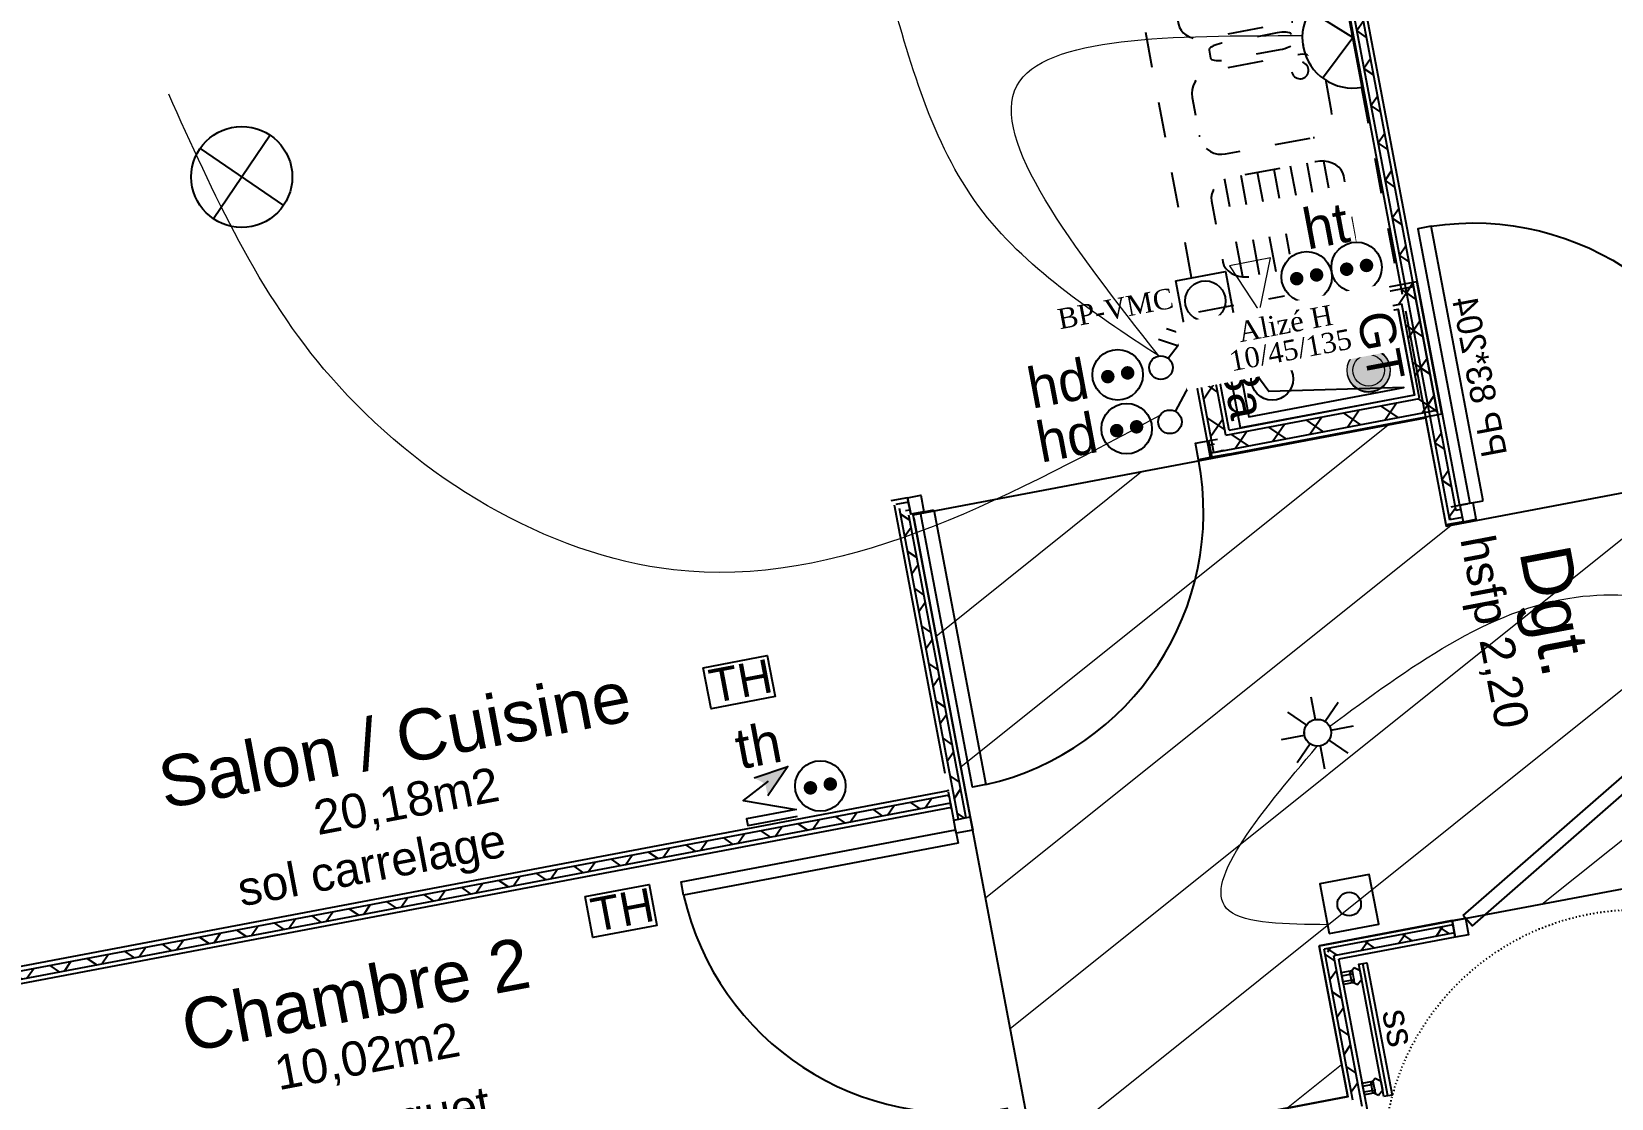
# Model space of a CAD drawing. Header units: centimetres. Extents: x 187368 to 251255, y -383447 to -322514.
# Drawn here: x 192943 to 197636, y -340105 to -336937 of the extents above; entities that cross this region are included whole.
import ezdxf

# ---------------------------------------------------------------- set-up
doc = ezdxf.new("R2010")
doc.units = ezdxf.units.CM
doc.linetypes.add('Style de ligne -1', pattern=[0.41664, 0.20828, -0.20836])
doc.linetypes.add('Style de ligne -5', pattern=[0.20828, 0.069425, -0.138855])
doc.layers.get('0').update_dxf_attribs({"color": 252})
for name, color, linetype in [('3-BAT C-Niveau 2', 252, 'Continuous'), ('prlm-EAU-CHU', 42, 'Continuous'), ('prlm-EAU-EUEV', 25, 'Continuous'), ('prlm-GT', 242, 'Continuous'), ('prlm-VMC', 93, 'Continuous')]:
    doc.layers.add(name, color=color, linetype=linetype)
doc.layers.add('prlm-ELEC-CFA', color=1, linetype='Continuous', lineweight=25)
doc.layers.add('prlm-ELEC-CFO', color=1, linetype='Continuous', lineweight=25)
doc.styles.add('Arial', font='arial.ttf', dxfattribs={"height": 100})
doc.styles.add('Futura Book', font='')
doc.styles.add('Geneva', font='arial.ttf')
doc.styles.add('Helvetica', font='arial.ttf')
doc.styles.add('Lucida Grande', font='')
doc.styles.add('prlm-elec-cfa', font='comic.ttf', dxfattribs={"height": 12})
doc.styles.add('prlm-elec-cfo', font='comic.ttf', dxfattribs={"height": 12})
doc.styles.add('prlm-vmc', font='pala.ttf', dxfattribs={"height": 14})
doc.styles.get('Futura Book').set_extended_font_data('Futura Book')
doc.styles.get('Lucida Grande').set_extended_font_data('Lucida Grande')

# ---------------------------------------------------------------- blocks, each defined once
blk = doc.blocks.new('FENETRE TYPE 1')
at = {"linetype": 'Style de ligne -1', "ltscale": 50.8}
for p, q in [((48.17, 60.17), (4, 16)), ((84.68, 59.99), (128.67, 16))]:
    blk.add_line(p, q, dxfattribs=at)
at = {"linetype": 'Continuous'}
blk.add_line((0, 16), (0, 14), dxfattribs=at)
at = {"linetype": 'Continuous', "lineweight": 25, "flags": 128}
for points in [[(-2, 18), (0, 18), (0, 14)], [(192, 18), (190, 18), (190, 14)], [(0, 8), (0, -18), (-2, -18)], [(190, 7.7), (190, -18), (192, -18)]]:
    blk.add_lwpolyline(points, dxfattribs=at)
at = {"linetype": 'Continuous', "flags": 128}
for points in [[(4, 16), (10, 16), (10, 10), (4, 10)], [(10, 16), (60.46, 16), (60.46, 14.5), (10, 14.5)], [(60.46, 16), (66.46, 16), (66.46, 10), (60.46, 10)], [(66.46, 16), (72.46, 16), (72.46, 10), (66.46, 10)], [(72.46, 16), (123.05, 16), (123.05, 14.5), (72.46, 14.5)], [(122.67, 16), (128.67, 16), (128.67, 10), (122.67, 10)], [(-2, 14), (6, 14), (6, 8), (-2, 8)], [(10, 11.5), (60.46, 11.5), (60.46, 10), (10, 10)], [(72.46, 11.5), (123.05, 11.5), (123.05, 10), (72.46, 10)], [(126.67, 14), (132.67, 14), (132.67, 7.7), (126.67, 7.7)], [(132.67, 14), (184, 14), (184, 12.5), (132.67, 12.5)], [(184, 14), (192.25, 14), (192.25, 7.7), (184, 7.7)], [(184, 13.7), (190, 13.7), (190, 7.7), (184, 7.7)], [(132.67, 9.2), (184, 9.2), (184, 7.7), (132.67, 7.7)]]:
    blk.add_lwpolyline(points, close=True, dxfattribs=at)
blk.add_lwpolyline([(0, 10), (0, -19), (190, -19), (190, 10)], dxfattribs=at)
at = {"linetype": 'Style de ligne -1', "ltscale": 50.8}
for centre, radius, start, end in [((4, 16), 62.46, 360, 45), ((128.67, 16), 62.21, 136.6392, 180)]:
    blk.add_arc(centre, radius, start, end, dxfattribs=at)
at = {"insert": (50.38, 2.81), "char_height": 10.161, "attachment_point": 1, "line_spacing_factor": 0.978845, "style": 'Lucida Grande'}
blk.add_mtext('F+VR ', dxfattribs=at)
blk = doc.blocks.new('PORTE 83_204')
at = {"linetype": 'Continuous', "flags": 128}
for points in [[(38.5, 2.5), (38.5, 85.5), (42.5, 85.5), (42.5, 2.5)], [(-45.5, 2.5), (-41.5, 2.5), (-41.5, -2.5), (-45.5, -2.5)], [(41.5, 2.5), (45.5, 2.5), (45.5, -2.5), (41.5, -2.5)]]:
    blk.add_lwpolyline(points, close=True, dxfattribs=at)
at = {"linetype": 'Continuous'}
blk.add_arc((41.5, 2.5), 83.05, 92.0697, 180, dxfattribs=at)
at = {"insert": (28.91, 14.76), "char_height": 7.552, "attachment_point": 1, "rotation": 90, "line_spacing_factor": 0.962448, "style": 'Futura Book'}
blk.add_mtext('PP 83*204', dxfattribs=at)
blk = doc.blocks.new('Sol carrelage')
at = {"insert": (0, -0.78), "char_height": 10.0872, "attachment_point": 2, "line_spacing_factor": 0.834288, "style": 'Helvetica'}
blk.add_mtext('sol carrelage', dxfattribs=at)
blk = doc.blocks.new('Sol parquet')
at = {"insert": (0, -0.78), "char_height": 10.0872, "attachment_point": 2, "line_spacing_factor": 0.834288, "style": 'Helvetica'}
blk.add_mtext('sol parquet', dxfattribs=at)
blk = doc.blocks.new('hsfp 2.20')
at = {"insert": (0, -0.78), "char_height": 10.087, "attachment_point": 2, "line_spacing_factor": 0.834288, "style": 'Helvetica'}
blk.add_mtext('hsfp 2,20', dxfattribs=at)
blk = doc.blocks.new('Groupe-34-1')
at = {"linetype": 'Continuous'}
for p, q in [((13004.03, -45555.39), (12996.58, -45516.09)), ((12990.33, -45519.75), (12993.78, -45519.1)), ((12990.66, -45521.47), (12994.24, -45520.79)), ((12996.59, -45552.51), (12999.69, -45551.93)), ((12996.92, -45554.23), (13000.43, -45553.57))]:
    blk.add_line(p, q, dxfattribs=at)
at = {"linetype": 'Continuous', "flags": 128}
for points in [[(12994.01, -45517.35), (12992.74, -45518.91), (12993.24, -45521.41), (12995, -45522.34), (12996.27, -45520.77), (12995.77, -45518.28)], [(13002.84, -45555.62), (12995.4, -45516.31), (12997.81, -45515.86), (13005.25, -45555.16)], [(12990.82, -45522.33), (12990.14, -45518.74), (12993.38, -45518.13), (12994.05, -45521.72)], [(13001.23, -45555.18), (13002.49, -45553.62), (13002, -45551.13), (13000.23, -45550.2), (12998.97, -45551.76), (12999.47, -45554.26)], [(12997.08, -45555.09), (12996.41, -45551.58), (12999.6, -45550.98), (13000.27, -45554.49)]]:
    blk.add_lwpolyline(points, close=True, dxfattribs=at)
at = {"insert": (13011.17, -45534.4), "char_height": 7.993, "width": 24.9991, "attachment_point": 2, "rotation": 280.6809, "line_spacing_factor": 1.060906, "style": 'Geneva'}
blk.add_mtext('ss', dxfattribs=at)
blk = doc.blocks.new('xi.chu')
at = {"layer": 'prlm-EAU-EUEV', "linetype": 'ByBlock', "lineweight": 5}
blk.add_hatch(color=0, dxfattribs=at).paths.add_polyline_path([(6.5, 0, 1), (-6.5, 0, 1)])
at = {"layer": 'prlm-EAU-EUEV', "color": 0, "linetype": 'ByBlock', "lineweight": 5}
blk.add_circle((0, 0), 6.5, dxfattribs=at)
blk = doc.blocks.new('xi.cceu1')
at = {"layer": 'prlm-EAU-CHU', "color": 0, "lineweight": 13}
for p, q in [((-4.87, -7.27), (-4.87, -4.09)), ((4.87, -4.09), (4.87, -7.27)), ((-6.85, -8.92), (-6.85, -12.09)), ((-4.34, -6.83), (-6.84, -8.91)), ((6.84, -8.91), (4.34, -6.83)), ((6.85, -12.09), (6.85, -8.92)), ((-7.25, -13.12), (-6.97, -13.03)), ((-7.25, -13.12), (-7.11, -14.67)), ((-6.85, -12.09), (-6.97, -12.22)), ((-6.97, -12.22), (-6.97, -13.03)), ((6.97, -12.22), (6.85, -12.09)), ((6.94, -13.03), (7.25, -13.12)), ((6.97, -13.03), (6.97, -12.22)), ((7.11, -14.67), (7.25, -13.12))]:
    blk.add_line(p, q, dxfattribs=at)
for radius in [6.36, 4.67]:
    blk.add_circle((0, 0), radius, dxfattribs=at)
for centre, radius, start, end in [((0, -87.18), 78.56, 84.9975, 95.0025), ((-0.73, -11.68), 6.05, 106.1332, 126.5542), ((0.73, -11.68), 6.05, 53.4458, 73.8668), ((0.01, -119.65), 106.84, 86.281, 93.7477)]:
    blk.add_arc(centre, radius, start, end, dxfattribs=at)
blk.add_ellipse((0, -14.67), major_axis=(7.1, 0), ratio=0.043635, dxfattribs=at)
blk = doc.blocks.new('xi.be')
at = {"layer": 'prlm-VMC', "color": 0, "linetype": 'ByBlock', "lineweight": 5, "flags": 128}
blk.add_lwpolyline([(-6.17, -15), (6.17, -15), (0, 0)], close=True, dxfattribs=at)
at = {"layer": 'prlm-VMC', "color": 0, "linetype": 'ByBlock', "lineweight": 5}
blk.add_solid([(0, -1), (5.17, -14), (-5.17, -14), (0, -1)], dxfattribs=at)
blk = doc.blocks.new('xi.bp-vmc-cui')
at = {"layer": 'prlm-VMC', "color": 0, "linetype": 'ByBlock', "lineweight": -2, "flags": 128}
blk.add_lwpolyline([(-7.5, 7.5), (7.5, 7.5), (7.5, -7.5), (-7.5, -7.5)], close=True, dxfattribs=at)
at = {"layer": 'prlm-VMC', "color": 0, "linetype": 'ByBlock', "lineweight": -2}
blk.add_circle((0, 0), 6, dxfattribs=at)
blk = doc.blocks.new('xi.TH')
at = {"color": 0, "lineweight": 5}
blk.add_wipeout([(-7.5, -7.5), (7.5, -7.5), (7.5, 7.5), (-7.5, 7.5)], dxfattribs=at).dxf.layer = 'prlm-ELEC-CFA'
at = {"layer": 'prlm-ELEC-CFA', "lineweight": 5}
blk.add_hatch(color=0, dxfattribs=at).paths.add_polyline_path([(-3, 6), (-0.1, 3.7), (0, 0), (7.5, 7.5)])
at = {"layer": 'prlm-ELEC-CFA', "color": 0}
for points in [[(-3, 6), (7.5, 7.5), (0, 0)], [(0.95, 4.23), (-7.5, 0), (7.5, -5.5), (-7.5, -5.5), (-7.5, -7.5), (7.5, -7.5)]]:
    blk.add_lwpolyline(points, dxfattribs=at)
blk = doc.blocks.new('xi.PC')
at = {"color": 0, "lineweight": 5}
blk.add_wipeout([(-7.5, -7.5), (7.5, -7.5), (7.5, 7.5), (-7.5, 7.5)], dxfattribs=at).dxf.layer = 'prlm-ELEC-CFO'
at = {"layer": 'prlm-ELEC-CFO', "color": 0, "linetype": 'ByBlock', "lineweight": 5, "const_width": 2}
for points in [[(-4, 0, 1), (-2, 0, 1)], [(2, 0, 1), (4, 0, 1)]]:
    blk.add_lwpolyline(points, format="xyb", close=True, dxfattribs=at)
at = {"layer": 'prlm-ELEC-CFO', "color": 0, "linetype": 'ByBlock', "lineweight": -2}
blk.add_circle((0, 0), 7.5, dxfattribs=at)
blk = doc.blocks.new('xi.PCHT')
at = {"color": 0, "lineweight": 5}
blk.add_wipeout([(-7.5, -7.5), (7.5, -7.5), (7.5, 7.5), (-7.5, 7.5)], dxfattribs=at).dxf.layer = 'prlm-ELEC-CFO'
at = {"layer": 'prlm-ELEC-CFO', "color": 0, "linetype": 'ByBlock', "lineweight": 5, "const_width": 2}
for points in [[(-4, 0, 1), (-2, 0, 1)], [(2, 0, 1), (4, 0, 1)]]:
    blk.add_lwpolyline(points, format="xyb", close=True, dxfattribs=at)
at = {"layer": 'prlm-ELEC-CFO', "color": 0, "linetype": 'ByBlock', "lineweight": -2}
blk.add_circle((0, 0), 7.5, dxfattribs=at)
blk = doc.blocks.new('xi.PCHD')
at = {"color": 0, "lineweight": 5}
blk.add_wipeout([(-7.5, -7.5), (7.5, -7.5), (7.5, 7.5), (-7.5, 7.5)], dxfattribs=at).dxf.layer = 'prlm-ELEC-CFO'
at = {"layer": 'prlm-ELEC-CFO', "color": 0, "linetype": 'ByBlock', "lineweight": 5, "const_width": 2}
for points in [[(-4, 0, 1), (-2, 0, 1)], [(2, 0, 1), (4, 0, 1)]]:
    blk.add_lwpolyline(points, format="xyb", close=True, dxfattribs=at)
at = {"layer": 'prlm-ELEC-CFO', "color": 0, "linetype": 'ByBlock', "lineweight": -2}
blk.add_circle((0, 0), 7.5, dxfattribs=at)
blk = doc.blocks.new('xi.DA')
at = {"layer": 'prlm-ELEC-CFO', "color": 0}
for points in [[(0.61, -1.67), (7.04, 4.05), (1.81, 7.01)], [(4.05, 1.39), (-1.17, 4.34)]]:
    blk.add_lwpolyline(points, dxfattribs=at)
blk.add_circle((-2, -4), 3.5, dxfattribs=at)
blk = doc.blocks.new('xi.SA')
at = {"layer": 'prlm-ELEC-CFO', "color": 0}
blk.add_lwpolyline([(0.2, -1.28), (5.5, 5.28)], dxfattribs=at)
blk.add_circle((-2, -4), 3.5, dxfattribs=at)
blk = doc.blocks.new('xi.PTCE')
at = {"layer": 'prlm-ELEC-CFO', "color": 0}
for points in [[(-10.61, 10.61), (10.61, -10.61)], [(10.61, 10.61), (-10.61, -10.61)]]:
    blk.add_lwpolyline(points, dxfattribs=at)
at = {"layer": 'prlm-ELEC-CFO', "color": 0, "linetype": 'ByBlock'}
blk.add_circle((0, 0), 15, dxfattribs=at)
blk = doc.blocks.new('xi.ECAP')
at = {"color": 0}
blk.add_wipeout([(-15, 0), (-10.13, 11.06), (0, 15), (10.13, 11.06), (15, 0)], dxfattribs=at).dxf.layer = 'prlm-ELEC-CFO'
at = {"layer": 'prlm-ELEC-CFO', "color": 0, "linetype": 'ByBlock', "lineweight": -2, "flags": 128}
blk.add_lwpolyline([(15, 0, 1), (-15, 0)], format="xyb", close=True, dxfattribs=at)
at = {"layer": 'prlm-ELEC-CFO', "color": 0}
blk.add_lwpolyline([(-10.13, 11.06), (0, 0), (10.13, 11.06)], dxfattribs=at)
blk = doc.blocks.new('xi.BP')
at = {"layer": 'prlm-ELEC-CFO', "color": 0, "flags": 128}
blk.add_lwpolyline([(-7.5, -7.5), (7.5, -7.5), (7.5, 7.5), (-7.5, 7.5)], close=True, dxfattribs=at)
at = {"layer": 'prlm-ELEC-CFO', "color": 0}
blk.add_circle((0, 0), 3.5, dxfattribs=at)
blk = doc.blocks.new('xi.SPOT')
at = {"color": 0, "lineweight": 5}
blk.add_wipeout([(-4, 0), (-2.83, -2.83), (0, -4), (2.83, -2.83), (4, 0), (2.83, 2.83), (0, 4), (-2.83, 2.83)], dxfattribs=at).dxf.layer = 'prlm-ELEC-CFO'
at = {"layer": 'prlm-ELEC-CFO', "color": 0, "linetype": 'ByBlock', "lineweight": -2, "flags": 128}
for points in [[(0, 10.88), (0, 4)], [(-7.69, 7.69), (-2.83, 2.83)], [(7.69, 7.69), (2.83, 2.83)], [(-10.88, 0), (-4, 0)], [(4, 0), (10.88, 0)], [(-2.83, -2.83), (-7.69, -7.69)], [(0, -4), (0, -10.88)], [(2.83, -2.83), (7.69, -7.69)]]:
    blk.add_lwpolyline(points, dxfattribs=at)
at = {"layer": 'prlm-ELEC-CFO', "color": 0, "linetype": 'ByBlock', "lineweight": -2}
blk.add_circle((0, 0), 4, dxfattribs=at)
blk = doc.blocks.new('Groupe-30-1')
at = {"linetype": 'Style de ligne -1', "ltscale": 50.8}
for p, q in [((12985.55, -45307.93), (12980.04, -45278.45)), ((12985.01, -45277.86), (12984.95, -45277.53)), ((12990.4, -45306.69), (12985.01, -45277.86)), ((12955.55, -45283.37), (12955.49, -45283.04)), ((12960.94, -45312.2), (12955.55, -45283.37)), ((12965.91, -45311.61), (12960.4, -45282.12)), ((12970.82, -45310.69), (12965.31, -45281.21)), ((12975.73, -45309.77), (12970.22, -45280.29)), ((12980.64, -45308.85), (12975.13, -45279.37))]:
    blk.add_line(p, q, dxfattribs=at)
at = {"linetype": 'Style de ligne -1', "ltscale": 50.8, "flags": 128}
blk.add_lwpolyline([(12990.91, -45282.23), (12990.62, -45281.28), (12990.11, -45280.39), (12989.41, -45279.61), (12988.52, -45278.94), (12987.48, -45278.43), (12986.32, -45278.06), (12985.08, -45277.86), (12983.79, -45277.84), (12982.5, -45277.99), (12957.94, -45282.58), (12956.68, -45282.91), (12955.48, -45283.39), (12954.4, -45284.03), (12953.46, -45284.78), (12952.67, -45285.64), (12952.09, -45286.59), (12951.71, -45287.57), (12951.55, -45288.58), (12951.63, -45289.57), (12955.04, -45307.83), (12955.33, -45308.78), (12955.84, -45309.66), (12956.55, -45310.45), (12957.43, -45311.12), (12958.48, -45311.63), (12959.63, -45312), (12960.87, -45312.2), (12962.16, -45312.22), (12963.46, -45312.07), (12988.01, -45307.48), (12989.27, -45307.15), (12990.47, -45306.67), (12991.55, -45306.03), (12992.5, -45305.27), (12993.28, -45304.42), (12993.87, -45303.47), (12994.24, -45302.49), (12994.4, -45301.48), (12994.33, -45300.49), (12990.91, -45282.23)], close=True, dxfattribs=at)
blk = doc.blocks.new('Groupe-31-1')
at = {"linetype": 'Style de ligne -1', "ltscale": 50.8, "flags": 128}
for points in [[(12984.53, -45193.7), (13006.63, -45311.65), (12947.66, -45322.7), (12925.55, -45204.75)], [(12977.08, -45208.22), (12976.8, -45207.3), (12976.34, -45206.44), (12975.7, -45205.67), (12974.9, -45205.03), (12973.97, -45204.51), (12972.93, -45204.14), (12971.82, -45203.94), (12970.67, -45203.9), (12969.52, -45204.04), (12943.33, -45208.93), (12942.21, -45209.22), (12941.15, -45209.67), (12940.19, -45210.26), (12939.36, -45210.98), (12938.67, -45211.8), (12938.16, -45212.69), (12937.84, -45213.64), (12937.72, -45214.6), (12937.79, -45215.56), (12941.83, -45237.18), (12941.83, -45237.18), (12942.11, -45238.1), (12942.57, -45238.95), (12943.21, -45239.72), (12944.02, -45240.37), (12944.95, -45240.88), (12945.98, -45241.25), (12947.1, -45241.46), (12948.24, -45241.49), (12949.4, -45241.36), (12975.58, -45236.47), (12975.58, -45236.47), (12976.7, -45236.17), (12977.76, -45235.72), (12978.72, -45235.13), (12979.56, -45234.41), (12980.24, -45233.6), (12980.75, -45232.71), (12981.07, -45231.76), (12981.2, -45230.79), (12981.12, -45229.83), (12977.08, -45208.22)], [(12971.87, -45232.08), (12971.99, -45232.49), (12972.17, -45232.87), (12972.41, -45233.22), (12972.71, -45233.52), (12973.05, -45233.77), (12973.43, -45233.96), (12973.84, -45234.07), (12974.26, -45234.13), (12974.69, -45234.1), (12975.1, -45234.01), (12975.49, -45233.84), (12975.85, -45233.61), (12976.17, -45233.33), (12976.43, -45232.99), (12976.63, -45232.62), (12976.76, -45232.22), (12976.83, -45231.8), (12976.82, -45231.38), (12976.74, -45230.96), (12976.6, -45230.56), (12976.39, -45230.19), (12976.12, -45229.87), (12975.8, -45229.59), (12975.43, -45229.37), (12975.04, -45229.22), (12974.62, -45229.13), (12974.2, -45229.12), (12973.78, -45229.18), (12973.38, -45229.31), (12972.99, -45229.5), (12972.66, -45229.76), (12972.37, -45230.07), (12972.14, -45230.42), (12971.97, -45230.81), (12971.86, -45231.22), (12971.83, -45231.65)], [(12975.44, -45240.25), (12975.34, -45240.04), (12975.12, -45239.87), (12974.78, -45239.73), (12974.34, -45239.63), (12973.81, -45239.57), (12973.21, -45239.55), (12972.55, -45239.58), (12971.85, -45239.65), (12971.14, -45239.77), (12954.72, -45242.83), (12954.02, -45242.99), (12953.34, -45243.17), (12952.72, -45243.38), (12952.16, -45243.61), (12951.69, -45243.86), (12951.31, -45244.11), (12951.05, -45244.36), (12950.91, -45244.61), (12950.89, -45244.84), (12951.34, -45247.27), (12951.34, -45247.27), (12951.44, -45247.47), (12951.67, -45247.65), (12952, -45247.79), (12952.44, -45247.89), (12952.97, -45247.95), (12953.58, -45247.96), (12954.23, -45247.94), (12954.93, -45247.86), (12955.64, -45247.75), (12972.06, -45244.68), (12972.06, -45244.68), (12972.77, -45244.53), (12973.44, -45244.34), (12974.06, -45244.13), (12974.62, -45243.9), (12975.09, -45243.66), (12975.47, -45243.4), (12975.73, -45243.15), (12975.88, -45242.9), (12975.9, -45242.68), (12975.44, -45240.25)], [(12985.18, -45251.55), (12984.87, -45250.43), (12984.37, -45249.39), (12983.69, -45248.44), (12982.86, -45247.62), (12981.9, -45246.97), (12980.85, -45246.49), (12979.71, -45246.2), (12978.56, -45246.11), (12977.4, -45246.22), (12951.22, -45251.12), (12950.1, -45251.43), (12949.05, -45251.93), (12948.1, -45252.61), (12947.29, -45253.44), (12946.64, -45254.39), (12946.15, -45255.45), (12945.87, -45256.58), (12945.78, -45257.74), (12945.89, -45258.9), (12948.04, -45270.36), (12948.04, -45270.36), (12948.35, -45271.48), (12948.85, -45272.52), (12949.52, -45273.48), (12950.36, -45274.29), (12951.31, -45274.94), (12952.37, -45275.43), (12953.5, -45275.71), (12954.65, -45275.8), (12955.81, -45275.69), (12981.99, -45270.79), (12981.99, -45270.79), (12983.12, -45270.48), (12984.16, -45269.98), (12985.11, -45269.3), (12985.92, -45268.47), (12986.58, -45267.52), (12987.06, -45266.46), (12987.35, -45265.33), (12987.44, -45264.17), (12987.32, -45263.01), (12985.18, -45251.55)], [(12975.47, -45251.34), (12975.59, -45251.75), (12975.77, -45252.13), (12976.01, -45252.47), (12976.31, -45252.78), (12976.65, -45253.03), (12977.03, -45253.21), (12977.44, -45253.33), (12977.86, -45253.38), (12978.29, -45253.35), (12978.7, -45253.26), (12979.09, -45253.1), (12979.45, -45252.87), (12979.76, -45252.59), (12980.03, -45252.25), (12980.23, -45251.88), (12980.36, -45251.47), (12980.43, -45251.06), (12980.42, -45250.63), (12980.34, -45250.22), (12980.2, -45249.82), (12979.99, -45249.45), (12979.71, -45249.12), (12979.4, -45248.85), (12979.03, -45248.63), (12978.64, -45248.48), (12978.22, -45248.39), (12977.8, -45248.37), (12977.38, -45248.44), (12976.98, -45248.56), (12976.59, -45248.76), (12976.26, -45249.01), (12975.97, -45249.33), (12975.74, -45249.68), (12975.57, -45250.07), (12975.46, -45250.48), (12975.43, -45250.9)]]:
    blk.add_lwpolyline(points, close=True, dxfattribs=at)
blk.add_blockref('Groupe-30-1', (0, 0))

msp = doc.modelspace()

# ---------------------------------------------------------------- hatches: boundary and pattern name
at = {"linetype": 'Continuous'}
h = msp.add_hatch(dxfattribs=at)
h.set_pattern_fill('02_ISOLANT', color=256, scale=10, angle=-79.2764, style=0, pattern_type=2)
h.set_pattern_definition([(325.723595, (66931.62, 115456.28), (45.054865, 66.106423), []), (55.723595, (66931.62, 115456.28), (66.106423, -45.054865), [])])
h.paths.add_polyline_path([(196465, -334616.2), (196441.4, -334620.7), (197154.7, -338387.3), (197173.8, -338359.2)])
h = msp.add_hatch(dxfattribs=at)
h.set_pattern_fill('02_ISOLANT', color=256, scale=10, angle=10.7236, style=0, pattern_type=2)
h.set_pattern_definition([(55.723595, (66931.62, 115456.28), (-66.106423, 45.054865), []), (145.723595, (66931.62, 115456.28), (45.054865, 66.106423), [])])
h.paths.add_polyline_path([(196385.7, -337819.9), (196437.1, -337855), (197012.9, -337745.9), (197047.9, -337694.5)])
h = msp.add_hatch(dxfattribs=at)
h.set_pattern_fill('02_ISOLANT', color=256, scale=10, angle=100.7236, style=0, pattern_type=2)
h.set_pattern_definition([(145.723595, (66931.62, 115456.28), (-45.054865, -66.106423), []), (235.723595, (66931.62, 115456.28), (-66.106423, 45.054865), [])])
h.paths.add_polyline_path([(197066, -338026.5), (197117.5, -338061.6), (197047.9, -337694.5), (197012.9, -337745.9)])
h = msp.add_hatch(dxfattribs=at)
h.set_pattern_fill('02_ISOLANT', color=256, scale=10, angle=100.7236, style=0, pattern_type=2)
h.set_pattern_definition([(145.723595, (66931.62, 115456.28), (-45.054865, -66.106423), []), (235.723595, (66931.62, 115456.28), (-66.106423, 45.054865), [])])
h.paths.add_polyline_path([(196455.2, -338187), (196490.3, -338135.5), (196437.1, -337855), (196385.7, -337819.9)])
h = msp.add_hatch(dxfattribs=at)
h.set_pattern_fill('02_ISOLANT', color=256, scale=10, angle=10.7236, style=0, pattern_type=2)
h.set_pattern_definition([(55.723595, (66931.62, 115456.28), (-66.106423, 45.054865), []), (145.723595, (66931.62, 115456.28), (45.054865, 66.106423), [])])
h.paths.add_polyline_path([(196490.3, -338135.5), (196455.2, -338187), (197117.5, -338061.6), (197066, -338026.5)])
h = msp.add_hatch(dxfattribs=at)
h.set_pattern_fill('02_ISOLANT', color=256, scale=10, angle=-169.2819, style=0, pattern_type=2)
h.set_pattern_definition([(235.718146, (66931.62, 115456.28), (66.102138, -45.061151), []), (325.718146, (66931.62, 115456.28), (-45.061151, -66.102138), [])])
h.paths.add_polyline_path([(196484.2, -338181.5), (196456.2, -338162.4), (196441.6, -338165.1), (196446.1, -338188.7)])
h = msp.add_hatch(dxfattribs=at)
h.set_pattern_fill('02_ISOLANT', color=256, scale=10, angle=-169.2819, style=0, pattern_type=2)
h.set_pattern_definition([(235.718146, (66931.62, 115456.28), (66.102138, -45.061151), []), (325.718146, (66931.62, 115456.28), (-45.061151, -66.102138), [])])
h.paths.add_polyline_path([(195551.9, -338357.9), (195547.5, -338334.4), (195510.4, -338341.4), (195538.4, -338360.5)])
h = msp.add_hatch(dxfattribs=at)
h.set_pattern_fill('02_ISOLANT', color=256, scale=10, angle=-79.2809, style=0, pattern_type=2)
h.set_pattern_definition([(325.719065, (66931.62, 115456.28), (45.060091, 66.102861), []), (55.719065, (66931.62, 115456.28), (66.102861, -45.060091), [])])
h.paths.add_polyline_path([(195548.2, -338371.9), (195520.2, -338352.8), (195694.9, -339276.1), (195718.5, -339271.6)])
h = msp.add_hatch(dxfattribs=at)
h.set_pattern_fill('02_ISOLANT', color=256, scale=10, angle=-169.2819, style=0, pattern_type=2)
h.set_pattern_definition([(235.718146, (66931.62, 115456.28), (66.102138, -45.061151), []), (325.718146, (66931.62, 115456.28), (-45.061151, -66.102138), [])])
h.paths.add_polyline_path([(197192.9, -338380), (197188.4, -338356.5), (197173.8, -338359.2), (197154.7, -338387.3)])
h = msp.add_hatch(dxfattribs=at)
h.set_pattern_fill('02_ISOLANT', color=256, scale=10, angle=-169.2764, style=0, pattern_type=2)
h.set_pattern_definition([(235.723595, (66931.62, 115456.28), (66.106423, -45.054865), []), (325.723595, (66931.62, 115456.28), (-45.054865, -66.106423), [])])
h.paths.add_polyline_path([(195672.7, -339228.4), (195668.2, -339204.8), (192311.8, -339840.5), (192316.3, -339864.1)])
h = msp.add_hatch(dxfattribs=at)
h.set_pattern_fill('02_ISOLANT', color=256, scale=10, angle=-169.286, style=0, pattern_type=2)
h.set_pattern_definition([(235.713986, (66931.62, 115456.28), (66.098866, -45.065951), []), (325.713986, (66931.62, 115456.28), (-45.065951, -66.098866), [])])
h.paths.add_polyline_path([(197169.8, -339613.6), (197165.3, -339590.1), (196782.9, -339662.4), (196810.9, -339681.5)])
h = msp.add_hatch(dxfattribs=at)
h.set_pattern_fill('02_ISOLANT', color=256, scale=10, angle=100.7238, style=0, pattern_type=2)
h.set_pattern_definition([(145.723779, (66931.62, 115456.28), (-45.054652, -66.106568), []), (235.723779, (66931.62, 115456.28), (-66.106568, 45.054652), [])])
h.paths.add_polyline_path([(196867.7, -340110.3), (196895.7, -340129.4), (196810.9, -339681.5), (196782.9, -339662.4)])
at = {"layer": '3-BAT C-Niveau 2', "linetype": 'Continuous', "lineweight": 18}
h = msp.add_hatch(dxfattribs=at)
h.set_pattern_fill('BA 13', color=256, scale=10, style=0, pattern_type=2)
h.set_pattern_definition([(218.65981, (66931.62, 115456.3), (-199.24783, 287.75041), [])])
h.paths.add_polyline_path([(199270, -339181.9), (199528.6, -340547.7), (198595.1, -340724.4), (198336.4, -339358.2), (196767.8, -339652.8), (196852.6, -340100.5), (195922.5, -340279.1), (195561.6, -338372.5), (197084.1, -338084.2), (197144.9, -338405.6), (199057.2, -338043.4)])

# ---------------------------------------------------------------- linework, layer by layer
at = {"linetype": 'Continuous'}
for p, q in [((196477.8, -334613.8), (197184.2, -338344)), ((196441.4, -334620.7), (197154.7, -338387.3)), ((196441.4, -334620.7), (197154.7, -338387.3)), ((196465, -334616.2), (197173.8, -338359.2)), ((196465, -334616.2), (197173.8, -338359.2)), ((196370.5, -337809.6), (197058.3, -337679.3)), ((196385.7, -337819.9), (197047.9, -337694.5)), ((196385.7, -337819.9), (197047.9, -337694.5)), ((197117.5, -338061.6), (197047.9, -337694.5)), ((197117.5, -338061.6), (197047.9, -337694.5)), ((196437.1, -337855), (197012.9, -337745.9)), ((196437.1, -337855), (197012.9, -337745.9)), ((197066, -338026.5), (197012.9, -337745.9)), ((197066, -338026.5), (197012.9, -337745.9)), ((197050.8, -338016.2), (197002.5, -337761.1)), ((196444.9, -338202.2), (196370.5, -337809.6)), ((196455.2, -338187), (196385.7, -337819.9)), ((196455.2, -338187), (196385.7, -337819.9)), ((196490.3, -338135.5), (196437.1, -337855)), ((196490.3, -338135.5), (196437.1, -337855)), ((196490.3, -338135.5), (197066, -338026.5)), ((196490.3, -338135.5), (197066, -338026.5)), ((196500.6, -338120.4), (197050.8, -338016.2)), ((196455.2, -338187), (197117.5, -338061.6)), ((196455.2, -338187), (197117.5, -338061.6)), ((196456.2, -338162.4), (196441.6, -338165.1)), ((196456.2, -338162.4), (196441.6, -338165.1)), ((196484.2, -338181.5), (196446.1, -338188.7)), ((196484.2, -338181.5), (196446.1, -338188.7)), ((196499.4, -338191.8), (196448.5, -338201.5)), ((195547.5, -338334.4), (195510.4, -338341.4)), ((195547.5, -338334.4), (195510.4, -338341.4)), ((195520.2, -338352.8), (195694.9, -339276.1)), ((195520.2, -338352.8), (195694.9, -339276.1)), ((195551.9, -338357.9), (195538.4, -338360.5)), ((195551.9, -338357.9), (195538.4, -338360.5)), ((197188.4, -338356.5), (197173.8, -338359.2)), ((197188.4, -338356.5), (197173.8, -338359.2)), ((195548.2, -338371.9), (195718.5, -339271.6)), ((195548.2, -338371.9), (195718.5, -339271.6)), ((195554.3, -338370.7), (195553.6, -338370.9)), ((195563.4, -338382.2), (195731.3, -339269.2)), ((197195.3, -338392.8), (197144.4, -338402.4)), ((197192.9, -338380), (197154.7, -338387.3)), ((197192.9, -338380), (197154.7, -338387.3)), ((195668.2, -339204.8), (192311.8, -339840.5)), ((195668.2, -339204.8), (192311.8, -339840.5)), ((195672.7, -339228.4), (192316.3, -339864.1)), ((195672.7, -339228.4), (192316.3, -339864.1)), ((195675.1, -339241.2), (192318.7, -339876.8)), ((197165.3, -339590.1), (196782.9, -339662.4)), ((197165.3, -339590.1), (196782.9, -339662.4)), ((197169.8, -339613.6), (196810.9, -339681.5)), ((197169.8, -339613.6), (196810.9, -339681.5)), ((197172.2, -339626.4), (196826.1, -339691.9)), ((196852.5, -340099.9), (196767.7, -339652.1)), ((196867.7, -340110.3), (196782.9, -339662.4)), ((196867.7, -340110.3), (196782.9, -339662.4)), ((196895.7, -340129.4), (196810.9, -339681.5)), ((196895.7, -340129.4), (196810.9, -339681.5))]:
    msp.add_line(p, q, dxfattribs=at)
at = {"linetype": 'Continuous', "lineweight": 25}
for p, q in [((196477.8, -334613.8), (197184.2, -338344)), ((196428.6, -334623.1), (197014.5, -337716.9)), ((196370.5, -337809.6), (197058.3, -337679.3)), ((197132.6, -338071.9), (197058.3, -337679.3)), ((196452.3, -337865.3), (197002.5, -337761.1)), ((197050.8, -338016.2), (197002.5, -337761.1)), ((197023.8, -337766), (197144.4, -338402.4)), ((196444.9, -338202.2), (196370.5, -337809.6)), ((196500.6, -338120.4), (196452.3, -337865.3)), ((196500.6, -338120.4), (197050.8, -338016.2)), ((196444.9, -338202.2), (197132.6, -338071.9)), ((196416.4, -338156.6), (196439.2, -338152.3)), ((196439.2, -338152.3), (196448.5, -338201.5)), ((196441, -338152), (196465.6, -338147.4)), ((196499.4, -338191.8), (196448.5, -338201.5)), ((195545, -338321.6), (195495.2, -338331)), ((195545, -338321.6), (195554.3, -338370.7)), ((195505, -338342.4), (195655.8, -339139)), ((197159.6, -338348.7), (197184.2, -338344)), ((197186, -338343.7), (197208.7, -338339.4)), ((197186, -338343.7), (197195.3, -338392.8)), ((195554.3, -338370.7), (195553.6, -338370.9)), ((195563.4, -338382.2), (195731.3, -339269.2)), ((197195.3, -338392.8), (197144.4, -338402.4)), ((195665.8, -339192.1), (192309.4, -339827.7)), ((195665.1, -339188.1), (195665.8, -339192.1)), ((195675.1, -339241.2), (195666.5, -339196)), ((195675.1, -339241.2), (192662.4, -339811.7)), ((195675.8, -339245.1), (195672.8, -339229.2)), ((195682.1, -339278.3), (195673.1, -339230.7)), ((195682.2, -339278.5), (195731.3, -339269.2)), ((195682.4, -339279.8), (195682.2, -339278.5)), ((197162.9, -339577.3), (196767.7, -339652.1)), ((197162.9, -339577.3), (197172.2, -339626.4)), ((197172.2, -339626.4), (196826.1, -339691.9)), ((196852.5, -340099.9), (196767.7, -339652.1)), ((196910.9, -340139.7), (196826.1, -339691.9)), ((196852.5, -340099.9), (195921.9, -340276.1))]:
    msp.add_line(p, q, dxfattribs=at)
at = {"linetype": 'Continuous', "flags": 128}
for points in [[(196518.8, -337871), (196558.7, -338081.7), (197019.1, -337994.5), (196618.6, -338005.8)], [(196448.5, -338201.5), (196409.2, -338208.9), (196399.9, -338159.8), (196439.2, -338152.3)], [(195593.6, -338363.3), (195554.3, -338370.7), (195545, -338321.6), (195584.3, -338314.1)], [(195623.1, -338357.7), (195777.5, -339173.2), (195738.2, -339180.7), (195583.8, -338365.1)], [(197195.6, -339562.3), (197821, -339016.6), (197847.3, -339046.7), (197221.9, -339592.4)], [(195695.2, -339347.3), (194879.7, -339501.7), (194872.2, -339462.4), (195687.7, -339308)], [(195689.6, -339317.8), (195682.2, -339278.5), (195731.3, -339269.2), (195738.7, -339308.5)], [(197162.9, -339577.3), (197202.2, -339569.8), (197211.5, -339619), (197172.2, -339626.4)]]:
    msp.add_lwpolyline(points, close=True, dxfattribs=at)
at = {"linetype": 'Style de ligne -5', "ltscale": 50.8}
msp.add_circle((197709.2, -340294.9), 750, dxfattribs=at)
at = {"linetype": 'Continuous'}
for centre, start, end in [((195593.6, -338363.3), 282.7878, 10.7181), ((195689.6, -339317.8), 192.7888, 280.7191)]:
    msp.add_arc(centre, 830.5, start, end, dxfattribs=at)
at = {"layer": '3-BAT C-Niveau 2', "linetype": 'Continuous', "flags": 128}
msp.add_lwpolyline([(199270, -339181.9), (199528.6, -340547.7), (198595.1, -340724.4), (198336.4, -339358.2), (196767.8, -339652.8), (196852.6, -340100.5), (195922.5, -340279.1), (195561.6, -338372.5), (197084.1, -338084.2), (197144.9, -338405.6), (199057.2, -338043.4)], close=True, dxfattribs=at)
at = {"layer": 'prlm-ELEC-CFO'}
msp.add_lwpolyline([(194587, -339505.7), (194776.9, -339469.8), (194799.9, -339591.4), (194610, -339627.3)], close=True, dxfattribs=at)
at = {"layer": 'prlm-ELEC-CFO', "lineweight": 13}
for points in [[(196291.1, -337900.6), (195757.1, -337457), (195483.9, -336784.8)], [(196798.7, -339000.5), (197530.8, -338616.6), (198218.9, -338728.7)], [(196792.2, -339589.4), (196500.4, -339548), (196761.9, -339059.1)], [(198162.8, -339597), (198266.8, -340376.1), (198147, -340731), (197484.8, -341091.8), (197590.2, -341587)]]:
    msp.add_spline(points, degree=3, dxfattribs=at)
at = {"layer": 'prlm-GT'}
msp.add_lwpolyline([(196486, -337859.3), (197002.6, -337761.5), (197050.9, -338016.5), (196534.3, -338114.3)], close=True, dxfattribs=at)
at = {"layer": 'prlm-VMC'}
msp.add_lwpolyline([(196616.4, -337907.7), (196590, -337768.3)], dxfattribs=at)
msp.add_circle((196628.1, -337969.1), 62.5, dxfattribs=at)

# ---------------------------------------------------------------- block references
at = {"xscale": 10, "yscale": 10, "zscale": 10}
msp.add_blockref('Groupe-31-1', (66931.6, 115456.3), dxfattribs=at)
at = {"yscale": 10, "zscale": 10}
for name, p, xscale, rotation in [('PORTE 83_204', (197637.7, -338283.6), -10, 10.71814618247392), ('hsfp 2.20', (197347.3, -338708.4), 10, 280.7235947438887), ('Sol carrelage', (193942, -339353.6), 10, 10.72359474384374), ('Sol parquet', (193949.9, -340124.4), 10, 10.72359474376703)]:
    msp.add_blockref(name, p, dxfattribs=dict(at, xscale=xscale, rotation=rotation))
at = {"layer": '3-BAT C-Niveau 2', "xscale": -9.999999999999998, "yscale": 10, "zscale": 10, "rotation": 280.7235947438885}
msp.add_blockref('FENETRE TYPE 1', (192528.9, -341958.4), dxfattribs=at)
at = {"layer": 'prlm-EAU-CHU', "xscale": 10, "yscale": 10, "zscale": 10, "rotation": 190.7236014113908}
msp.add_blockref('xi.cceu1', (196914.7, -337943.1), dxfattribs=at)
at = {"layer": 'prlm-EAU-EUEV', "xscale": -10, "yscale": 10, "zscale": 10, "rotation": 10.72360141139299}
msp.add_blockref('xi.chu', (196914.7, -337943.1), dxfattribs=at)
at = {"layer": 'prlm-ELEC-CFO', "xscale": 10, "yscale": 10, "zscale": 10, "rotation": 10.72360141139323}
for name, p in [('xi.PTCE', (193567.2, -337369)), ('xi.bp-vmc-cui', (196429.5, -337737.3)), ('xi.DA', (196309.8, -337892)), ('xi.BP', (196856.9, -339528.1))]:
    msp.add_blockref(name, p, dxfattribs=at)
at = {"layer": 'prlm-ELEC-CFO', "xscale": 10, "yscale": 10, "zscale": 10}
msp.add_blockref('Groupe-34-1', (66931.6, 115456.3), dxfattribs=at)
at = {"layer": 'prlm-VMC', "xscale": 10, "yscale": 10, "zscale": 10, "rotation": 190.72360141139}
msp.add_blockref('xi.be', (196590, -337768.3), dxfattribs=at)

# ---------------------------------------------------------------- texts
at = {"attachment_point": 2, "line_spacing_factor": 0.834288, "style": 'Helvetica'}
for s, insert, char_height, rotation in [('Dgt.', (197546.8, -338643.6), 151.31, 280.7236), ('Salon / Cuisine\\P{\\H0.6752x;20,18m2}\\P', (194007.4, -338964.7), 151.309, 10.7236), ('Chambre 2\\P{\\H0.6752x;10,02m2}\\P', (193890.9, -339722.3), 151.309, 10.7236)]:
    msp.add_mtext(s, dxfattribs=dict(at, insert=insert, char_height=char_height, rotation=rotation))
at = {"layer": '3-BAT C-Niveau 2', "char_height": 106.57, "width": 456.034, "attachment_point": 1, "rotation": 280.7236, "line_spacing_factor": 0.25, "style": 'Geneva'}
for s, insert in [('GT', (196984.2, -337759)), ('03a', (196565.7, -337831))]:
    msp.add_mtext(s, dxfattribs=dict(at, insert=insert))
at = {"layer": 'prlm-ELEC-CFA', "lineweight": 20, "insert": (195101.6, -339057.5), "char_height": 120, "attachment_point": 5, "rotation": 10.7236, "line_spacing_factor": 0.8, "style": 'prlm-elec-cfa', "bg_fill": 3, "box_fill_scale": 1.1, "bg_fill_color": 256, "bg_fill_transparency": 0}
msp.add_mtext('th', dxfattribs=at)
at = {"layer": 'prlm-ELEC-CFO', "lineweight": 30, "style": 'Arial'}
for p in [(194967, -338931.9), (194615.7, -339611.3)]:
    msp.add_text('TH', height=100, rotation=10.7236, dxfattribs=at).set_placement(p)
at = {"layer": 'prlm-ELEC-CFO', "insert": (195986.2, -337762.5), "char_height": 60, "attachment_point": 1, "rotation": 10.7236, "style": 'prlm-vmc'}
msp.add_mtext_dynamic_manual_height_columns('BP-VMC', width=101.13, gutter_width=50, heights=[0], dxfattribs=at)

# ---------------------------------------------------------------- next in the draw order: linework, layer by layer
at = {"layer": 'prlm-ELEC-CFO'}
msp.add_lwpolyline([(194938.2, -338826.3), (195128.1, -338790.3), (195151.2, -338912), (194961.3, -338947.9)], close=True, dxfattribs=at)

# ---------------------------------------------------------------- next in the draw order: block references
at = {"layer": 'prlm-ELEC-CFA', "xscale": 10, "yscale": 10, "zscale": 10, "rotation": 10.72360141139323}
msp.add_blockref('xi.TH', (195129.9, -339206.9), dxfattribs=at)
at = {"layer": 'prlm-ELEC-CFO', "xscale": 10, "yscale": 10, "zscale": 10, "rotation": 10.72360141139323}
msp.add_blockref('xi.SPOT', (196763.2, -339019.1), dxfattribs=at)

# ---------------------------------------------------------------- next in the draw order: texts
at = {"layer": 'prlm-ELEC-CFO', "lineweight": 20, "char_height": 120, "attachment_point": 5, "rotation": 10.7236, "line_spacing_factor": 0.8, "style": 'prlm-elec-cfo', "bg_fill": 3, "box_fill_scale": 1.1, "bg_fill_color": 256, "bg_fill_transparency": 0}
for s, insert in [('ht', (196787.6, -337514.2)), ('hd', (196018.1, -338143))]:
    msp.add_mtext(s, dxfattribs=dict(at, insert=insert))

# ---------------------------------------------------------------- next in the draw order: block references
at = {"layer": 'prlm-ELEC-CFO', "xscale": 10, "yscale": 10, "zscale": 10, "rotation": 10.72360141139323}
for name, p in [('xi.PCHT', (196878.9, -337637.3)), ('xi.PCHD', (196195.8, -338116.5)), ('xi.PC', (195286, -339177.4))]:
    msp.add_blockref(name, p, dxfattribs=at)

# ---------------------------------------------------------------- next in the draw order: linework, layer by layer
at = {"layer": 'prlm-ELEC-CFO', "lineweight": 13}
msp.add_spline([(196294.6, -338077.4), (194849.5, -338535.6), (193831.3, -337962.7), (193350.2, -337123.2)], degree=3, dxfattribs=at)

# ---------------------------------------------------------------- next in the draw order: block references
at = {"layer": 'prlm-ELEC-CFO', "xscale": 10, "yscale": 10, "zscale": 10, "rotation": 10.72360141139323}
for name, p in [('xi.PCHT', (196730.6, -337665.4)), ('xi.SA', (196336.5, -338053))]:
    msp.add_blockref(name, p, dxfattribs=at)

# ---------------------------------------------------------------- next in the draw order: linework, layer by layer
at = {"layer": 'prlm-ELEC-CFO', "lineweight": 13}
msp.add_spline([(196291.1, -337900.6), (195869.9, -337098.2), (196717.7, -336949.4)], degree=3, dxfattribs=at)

# ---------------------------------------------------------------- next in the draw order: block references
at = {"layer": 'prlm-ELEC-CFO', "xscale": 10, "yscale": 10, "zscale": 10, "rotation": 100.7236014113934}
msp.add_blockref('xi.ECAP', (196867.6, -336955), dxfattribs=at)

# ---------------------------------------------------------------- next in the draw order: texts
at = {"layer": 'prlm-ELEC-CFO', "lineweight": 20, "insert": (195991.6, -337982.8), "char_height": 120, "attachment_point": 5, "rotation": 10.7236, "line_spacing_factor": 0.8, "style": 'prlm-elec-cfo', "bg_fill": 3, "box_fill_scale": 1.1, "bg_fill_color": 256, "bg_fill_transparency": 0}
msp.add_mtext('hd', dxfattribs=at)
at = {"layer": 'prlm-VMC', "ltscale": 25, "insert": (196674.9, -337843.7), "char_height": 60, "width": 586.147, "attachment_point": 5, "rotation": 10.7236, "line_spacing_factor": 0.8, "style": 'prlm-vmc', "bg_fill": 2}
msp.add_mtext('Alizé H 10/45/135', dxfattribs=at)

# ---------------------------------------------------------------- next in the draw order: block references
at = {"layer": 'prlm-ELEC-CFO', "xscale": 10, "yscale": 10, "zscale": 10, "rotation": 10.72360141139323}
msp.add_blockref('xi.PCHD', (196169.3, -337956.3), dxfattribs=at)

doc.saveas('drawing.dxf')
